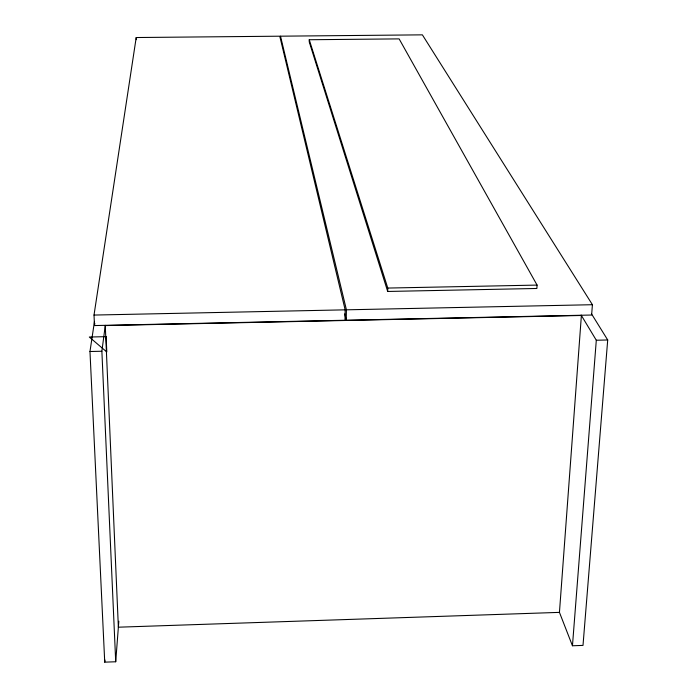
<?xml version="1.0" encoding="UTF-8"?>
<svg xmlns="http://www.w3.org/2000/svg" width="697" height="697" viewBox="0 0 697 697"><rect width="100%" height="100%" fill="white"/><g stroke="black" fill="none" stroke-linecap="round" stroke-linejoin="round"><path stroke-width="1.05" d="M309.25 39.738L309.241 41.898L387.689 291.459L536.864 288.471L537.073 285.09L399.128 38.884L309.25 39.738L387.776 288.061L387.689 291.459M345.163 309.843L344.998 320.254L94.496 325.56L94.017 315.061L136.211 37.533L279.785 36.192L345.163 309.843L94.017 315.061M346.243 320.228L346.418 309.817L280.499 36.183L422.382 34.85L592.415 304.711L591.622 315.027L346.243 320.228L344.745 313.894M559.447 612.375L581.385 315.48L105.273 325.577L118.368 627.195L559.447 612.375L572.455 645.77L583.006 645.396L607.706 339.979L591.648 314.077M94.487 321.387L89.974 351.506L104.733 662.15L115.711 661.767L118.83 621.227M572.455 645.77L596.301 340.241L581.15 315.079M104.733 662.15L104.925 659.981M115.711 661.767L101.875 351.244L105.299 325.351M94.496 325.56L94.818 323.417M89.974 351.506L101.875 351.244M596.301 340.241L607.706 339.979M387.776 288.061L537.073 285.09M346.418 309.817L592.415 304.711M136.211 37.533L136.281 39.668M280.499 36.183L280.499 39.363M106.136 336.66L89.294 337.026L106.798 351.976L106.136 336.66"/></g></svg>
